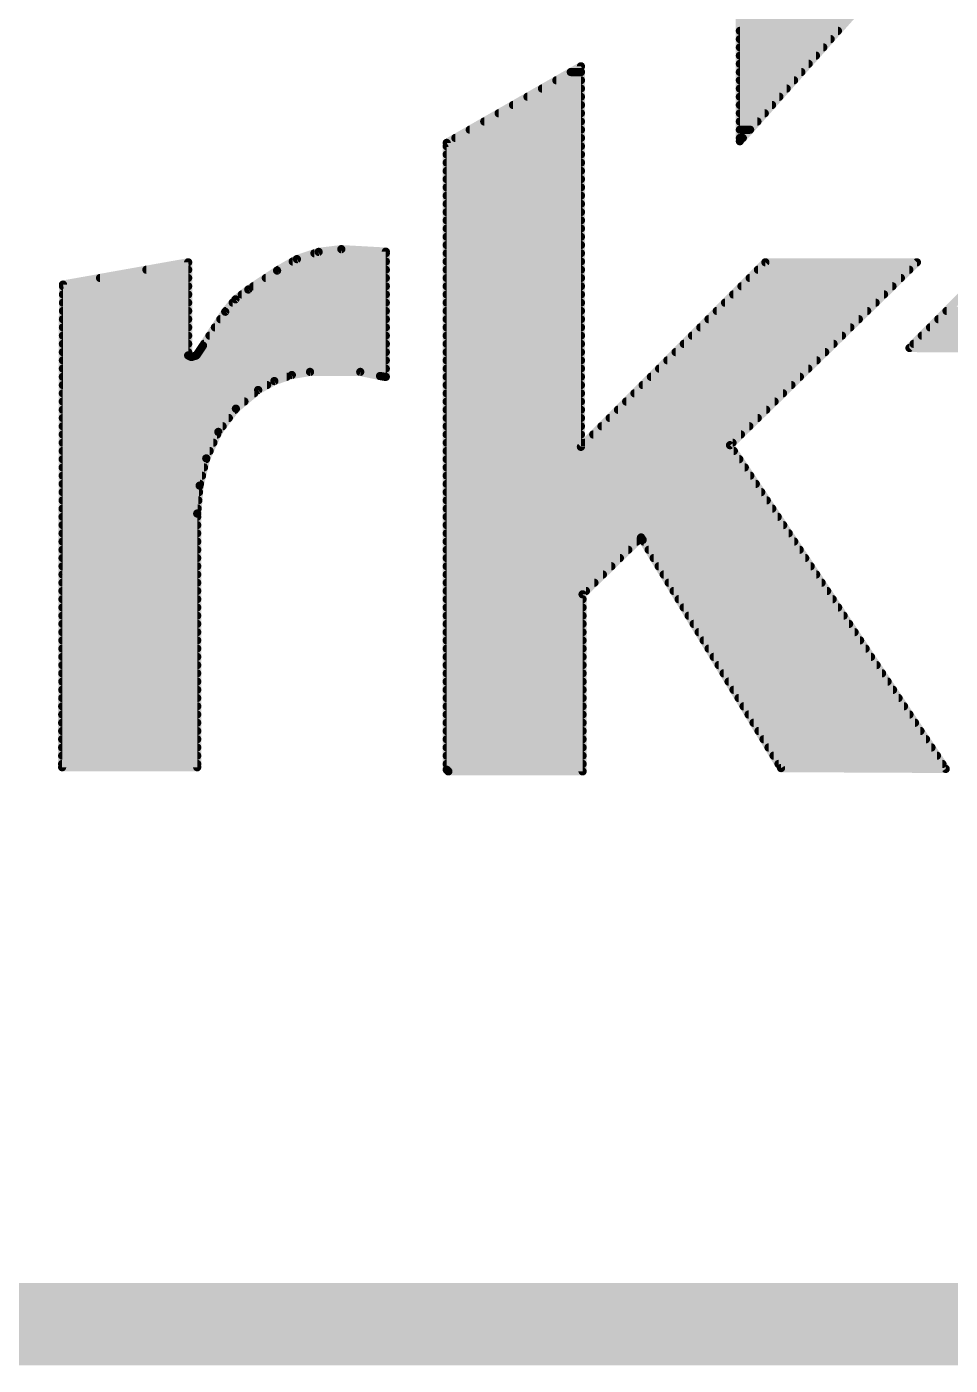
# Model space of a CAD drawing. Extents: x -27 to 95, y -17 to 50.
# Drawn here: x 69.4 to 72.249, y -0.127 to 4.001 of the extents above; entities that cross this region are included whole.
import ezdxf

# ---------------------------------------------------------------- set-up
doc = ezdxf.new("R2010")
doc.units = 0
for name, color, linetype in [('1', 12, 'CONTINUOUS'), ('16', 132, 'CONTINUOUS'), ('20', 53, 'CONTINUOUS'), ('21', 41, 'CONTINUOUS')]:
    doc.layers.add(name, color=color, linetype=linetype)

msp = doc.modelspace()

# ---------------------------------------------------------------- linework, layer by layer
at = {"layer": '1', "const_width": 0.254}
msp.add_lwpolyline([(91.44, 0), (2.54, 0)], dxfattribs=at)
at = {"layer": '16', "const_width": 0.254}
msp.add_lwpolyline([(91.44, 0), (2.54, 0)], dxfattribs=at)
at = {"layer": '20', "const_width": 0.254}
msp.add_lwpolyline([(2.54, 0), (91.44, 0)], dxfattribs=at)
at = {"layer": '21', "const_width": 0.0254}
for points in [[(71.6001, 5.1638), (71.6001, 3.6474)], [(71.6001, 3.6474), (72.0877, 4.1961)], [(71.6001, 4.0132), (71.9252, 4.0132)], [(71.6001, 3.9878), (71.9026, 3.9878)], [(71.6001, 3.9624), (71.88, 3.9624)], [(71.6001, 3.937), (71.8575, 3.937)], [(71.6001, 3.9116), (71.8349, 3.9116)], [(70.6958, 3.6424), (71.1098, 3.8786)], [(71.1098, 3.8786), (71.1098, 2.7051)], [(71.6001, 3.8862), (71.8123, 3.8862)], [(71.0341, 3.8354), (71.1098, 3.8354)], [(71.0786, 3.8608), (71.1098, 3.8608)], [(71.6001, 3.8608), (71.7897, 3.8608)], [(71.6001, 3.8354), (71.7672, 3.8354)], [(70.945, 3.7846), (71.1098, 3.7846)], [(70.9896, 3.81), (71.1098, 3.81)], [(71.6001, 3.81), (71.7446, 3.81)], [(71.6001, 3.7846), (71.722, 3.7846)], [(70.9005, 3.7592), (71.1098, 3.7592)], [(71.6001, 3.7592), (71.6994, 3.7592)], [(70.8115, 3.7084), (71.1098, 3.7084)], [(70.856, 3.7338), (71.1098, 3.7338)], [(71.6001, 3.7338), (71.6769, 3.7338)], [(71.6001, 3.7084), (71.6543, 3.7084)], [(70.767, 3.683), (71.1098, 3.683)], [(71.6001, 3.683), (71.6317, 3.683)], [(70.6958, 1.7094), (70.6958, 3.6424)], [(70.6958, 3.6322), (71.1098, 3.6322)], [(70.7224, 3.6576), (71.1098, 3.6576)], [(71.6001, 3.6576), (71.6092, 3.6576)], [(70.6958, 3.6068), (71.1098, 3.6068)], [(70.6958, 3.5814), (71.1098, 3.5814)], [(70.6958, 3.556), (71.1098, 3.556)], [(70.6958, 3.5306), (71.1098, 3.5306)], [(70.6958, 3.5052), (71.1098, 3.5052)], [(70.6958, 3.4798), (71.1098, 3.4798)], [(70.6958, 3.4544), (71.1098, 3.4544)], [(70.6958, 3.429), (71.1098, 3.429)], [(70.6958, 3.4036), (71.1098, 3.4036)], [(70.6958, 3.3782), (71.1098, 3.3782)], [(70.6958, 3.3528), (71.1098, 3.3528)], [(70.2337, 3.284), (70.3006, 3.3063)], [(70.2878, 3.302), (70.5079, 3.302)], [(70.3006, 3.3063), (70.3707, 3.3147)], [(70.3707, 3.3147), (70.5079, 3.3071)], [(70.5079, 3.3071), (70.5079, 2.921)], [(70.6958, 3.3274), (71.1098, 3.3274)], [(70.6958, 3.302), (71.1098, 3.302)], [(69.5122, 3.2055), (69.8983, 3.2741)], [(69.7694, 3.2512), (69.8983, 3.2512)], [(69.8983, 3.2741), (69.8983, 2.987)], [(70.0837, 3.1902), (70.1726, 3.2487)], [(70.1726, 3.2487), (70.2337, 3.284)], [(70.1769, 3.2512), (70.5079, 3.2512)], [(70.2209, 3.2766), (70.5079, 3.2766)], [(70.6958, 3.2766), (71.1098, 3.2766)], [(70.6958, 3.2512), (71.1098, 3.2512)], [(71.1098, 2.7051), (71.6788, 3.2741)], [(72.1462, 3.2741), (71.5696, 2.7102)], [(71.6559, 3.2512), (72.1228, 3.2512)], [(71.6788, 3.2741), (72.1462, 3.2741)], [(72.1233, 3.0099), (72.39, 3.2766)], [(69.6265, 3.2258), (69.8983, 3.2258)], [(70.1378, 3.2258), (70.5079, 3.2258)], [(70.6958, 3.2258), (71.1098, 3.2258)], [(71.6305, 3.2258), (72.0968, 3.2258)], [(69.5096, 1.717), (69.5122, 3.2055)], [(69.5121, 3.175), (69.8983, 3.175)], [(69.5122, 3.2004), (69.8983, 3.2004)], [(70.0442, 3.16), (70.0837, 3.1902)], [(70.0638, 3.175), (70.5079, 3.175)], [(70.0992, 3.2004), (70.5079, 3.2004)], [(70.6958, 3.2004), (71.1098, 3.2004)], [(70.6958, 3.175), (71.1098, 3.175)], [(71.5797, 3.175), (72.0449, 3.175)], [(71.6051, 3.2004), (72.0708, 3.2004)], [(69.5121, 3.1496), (69.8983, 3.1496)], [(69.5121, 3.1242), (69.8983, 3.1242)], [(70.0126, 3.1217), (70.0442, 3.16)], [(70.0147, 3.1242), (70.5079, 3.1242)], [(70.0357, 3.1496), (70.5079, 3.1496)], [(70.6958, 3.1496), (71.1098, 3.1496)], [(70.6958, 3.1242), (71.1098, 3.1242)], [(71.5289, 3.1242), (71.9929, 3.1242)], [(71.5543, 3.1496), (72.0189, 3.1496)], [(72.2376, 3.1242), (73.2384, 3.1242)], [(69.512, 3.0988), (69.8983, 3.0988)], [(69.944, 3.0175), (70.0126, 3.1217)], [(69.9975, 3.0988), (70.5079, 3.0988)], [(70.6958, 3.0988), (71.1098, 3.0988)], [(71.5035, 3.0988), (71.967, 3.0988)], [(72.2122, 3.0988), (73.2384, 3.0988)], [(69.5119, 3.048), (69.8983, 3.048)], [(69.512, 3.0734), (69.8983, 3.0734)], [(69.9641, 3.048), (70.5079, 3.048)], [(69.9808, 3.0734), (70.5079, 3.0734)], [(70.6958, 3.0734), (71.1098, 3.0734)], [(70.6958, 3.048), (71.1098, 3.048)], [(71.4527, 3.048), (71.915, 3.048)], [(71.4781, 3.0734), (71.941, 3.0734)], [(72.1614, 3.048), (73.2384, 3.048)], [(72.1868, 3.0734), (73.2384, 3.0734)], [(69.5119, 3.0226), (69.8983, 3.0226)], [(69.9237, 2.987), (69.944, 3.0175)], [(69.9474, 3.0226), (70.5079, 3.0226)], [(70.6958, 3.0226), (71.1098, 3.0226)], [(71.4273, 3.0226), (71.889, 3.0226)], [(72.5221, 3.0074), (72.1233, 3.0099)], [(72.136, 3.0226), (73.2384, 3.0226)], [(69.5118, 2.9972), (69.8983, 2.9972)], [(69.5118, 2.9718), (70.5079, 2.9718)], [(69.8983, 2.987), (69.9084, 2.982)], [(69.9084, 2.982), (69.9237, 2.987)], [(69.9305, 2.9972), (70.5079, 2.9972)], [(70.6958, 2.9972), (71.1098, 2.9972)], [(70.6958, 2.9718), (71.1098, 2.9718)], [(71.3765, 2.9718), (71.8371, 2.9718)], [(71.4019, 2.9972), (71.8631, 2.9972)], [(69.5117, 2.9464), (70.5079, 2.9464)], [(69.5117, 2.921), (70.2017, 2.921)], [(70.218, 2.9267), (70.1641, 2.9079)], [(70.2742, 2.9362), (70.218, 2.9267)], [(70.4291, 2.9362), (70.2742, 2.9362)], [(70.4901, 2.9235), (70.4291, 2.9362)], [(70.5053, 2.921), (70.4901, 2.9235)], [(70.5079, 2.921), (70.5053, 2.921)], [(70.5053, 2.921), (70.5079, 2.921)], [(70.6958, 2.9464), (71.1098, 2.9464)], [(70.6958, 2.921), (71.1098, 2.921)], [(71.3257, 2.921), (71.7852, 2.921)], [(71.3511, 2.9464), (71.8111, 2.9464)], [(69.5117, 2.8956), (70.1418, 2.8956)], [(70.1142, 2.8804), (70.0455, 2.8227)], [(70.1641, 2.9079), (70.1142, 2.8804)], [(70.6958, 2.8956), (71.1098, 2.8956)], [(71.3003, 2.8956), (71.7592, 2.8956)], [(69.5116, 2.8702), (70.1021, 2.8702)], [(69.5116, 2.8448), (70.0718, 2.8448)], [(70.6958, 2.8702), (71.1098, 2.8702)], [(70.6958, 2.8448), (71.1098, 2.8448)], [(71.2495, 2.8448), (71.7072, 2.8448)], [(71.2749, 2.8702), (71.7332, 2.8702)], [(69.5115, 2.8194), (70.043, 2.8194)], [(69.5115, 2.794), (70.0237, 2.794)], [(70.0455, 2.8227), (69.9912, 2.7512)], [(70.6958, 2.8194), (71.1098, 2.8194)], [(70.6958, 2.794), (71.1098, 2.794)], [(71.1987, 2.794), (71.6553, 2.794)], [(71.2241, 2.8194), (71.6813, 2.8194)], [(69.5114, 2.7686), (70.0045, 2.7686)], [(70.6958, 2.7686), (71.1098, 2.7686)], [(71.1733, 2.7686), (71.6293, 2.7686)], [(69.5113, 2.7178), (69.9761, 2.7178)], [(69.5114, 2.7432), (69.9876, 2.7432)], [(69.9912, 2.7512), (69.9541, 2.6695)], [(70.6958, 2.7432), (71.1098, 2.7432)], [(70.6958, 2.7178), (71.1098, 2.7178)], [(71.1225, 2.7178), (71.5774, 2.7178)], [(71.1479, 2.7432), (71.6033, 2.7432)], [(69.5113, 2.6924), (69.9645, 2.6924)], [(70.6958, 2.6924), (71.5815, 2.6924)], [(71.5696, 2.7102), (72.2351, 1.712)], [(69.5112, 2.6416), (69.9473, 2.6416)], [(69.5113, 2.667), (69.9535, 2.667)], [(69.9541, 2.6695), (69.9336, 2.5855)], [(70.6958, 2.667), (71.5984, 2.667)], [(70.6958, 2.6416), (71.6153, 2.6416)], [(69.5111, 2.5908), (69.9349, 2.5908)], [(69.5112, 2.6162), (69.9411, 2.6162)], [(70.6958, 2.6162), (71.6323, 2.6162)], [(70.6958, 2.5908), (71.6492, 2.5908)], [(69.5111, 2.5654), (69.9319, 2.5654)], [(69.9336, 2.5855), (69.9262, 2.4994)], [(70.6958, 2.5654), (71.6661, 2.5654)], [(69.511, 2.54), (69.9297, 2.54)], [(69.511, 2.5146), (69.9275, 2.5146)], [(70.6958, 2.54), (71.6831, 2.54)], [(70.6958, 2.5146), (71.7, 2.5146)], [(69.5109, 2.4892), (69.9262, 2.4892)], [(69.9262, 2.4994), (69.9262, 1.717)], [(70.6958, 2.4892), (71.7169, 2.4892)], [(69.5109, 2.4638), (69.9262, 2.4638)], [(69.5109, 2.4384), (69.9262, 2.4384)], [(70.6958, 2.4638), (71.7339, 2.4638)], [(70.6958, 2.4384), (71.7508, 2.4384)], [(71.2953, 2.4257), (71.1149, 2.2504)], [(71.3003, 2.4181), (71.2953, 2.4257)], [(69.5108, 2.413), (69.9262, 2.413)], [(69.5108, 2.3876), (69.9262, 2.3876)], [(70.6958, 2.413), (71.2822, 2.413)], [(70.6958, 2.3876), (71.2561, 2.3876)], [(71.7271, 1.7145), (71.3003, 2.4181)], [(71.3034, 2.413), (71.7677, 2.413)], [(71.3188, 2.3876), (71.7847, 2.3876)], [(69.5107, 2.3622), (69.9262, 2.3622)], [(70.6958, 2.3622), (71.23, 2.3622)], [(71.3342, 2.3622), (71.8016, 2.3622)], [(69.5106, 2.3114), (69.9262, 2.3114)], [(69.5107, 2.3368), (69.9262, 2.3368)], [(70.6958, 2.3368), (71.2038, 2.3368)], [(70.6958, 2.3114), (71.1777, 2.3114)], [(71.3496, 2.3368), (71.8185, 2.3368)], [(71.365, 2.3114), (71.8355, 2.3114)], [(69.5105, 2.2606), (69.9262, 2.2606)], [(69.5106, 2.286), (69.9262, 2.286)], [(70.6958, 2.286), (71.1515, 2.286)], [(70.6958, 2.2606), (71.1254, 2.2606)], [(71.3804, 2.286), (71.8524, 2.286)], [(71.3958, 2.2606), (71.8693, 2.2606)], [(69.5105, 2.2352), (69.9262, 2.2352)], [(70.6958, 2.2352), (71.1149, 2.2352)], [(71.1149, 2.2504), (71.1149, 1.7043)], [(71.4112, 2.2352), (71.8863, 2.2352)], [(69.5104, 2.1844), (69.9262, 2.1844)], [(69.5105, 2.2098), (69.9262, 2.2098)], [(70.6958, 2.2098), (71.1149, 2.2098)], [(70.6958, 2.1844), (71.1149, 2.1844)], [(71.4267, 2.2098), (71.9032, 2.2098)], [(71.4421, 2.1844), (71.9202, 2.1844)], [(69.5104, 2.159), (69.9262, 2.159)], [(70.6958, 2.159), (71.1149, 2.159)], [(71.4575, 2.159), (71.9371, 2.159)], [(69.5103, 2.1336), (69.9262, 2.1336)], [(69.5103, 2.1082), (69.9262, 2.1082)], [(70.6958, 2.1336), (71.1149, 2.1336)], [(70.6958, 2.1082), (71.1149, 2.1082)], [(71.4729, 2.1336), (71.954, 2.1336)], [(71.4883, 2.1082), (71.971, 2.1082)], [(69.5102, 2.0828), (69.9262, 2.0828)], [(69.5102, 2.0574), (69.9262, 2.0574)], [(70.6958, 2.0828), (71.1149, 2.0828)], [(70.6958, 2.0574), (71.1149, 2.0574)], [(71.5037, 2.0828), (71.9879, 2.0828)], [(71.5191, 2.0574), (72.0048, 2.0574)], [(69.5102, 2.032), (69.9262, 2.032)], [(70.6958, 2.032), (71.1149, 2.032)], [(71.5345, 2.032), (72.0218, 2.032)], [(69.5101, 2.0066), (69.9262, 2.0066)], [(69.5101, 1.9812), (69.9262, 1.9812)], [(70.6958, 2.0066), (71.1149, 2.0066)], [(70.6958, 1.9812), (71.1149, 1.9812)], [(71.5499, 2.0066), (72.0387, 2.0066)], [(71.5653, 1.9812), (72.0556, 1.9812)], [(69.51, 1.9558), (69.9262, 1.9558)], [(69.51, 1.9304), (69.9262, 1.9304)], [(70.6958, 1.9558), (71.1149, 1.9558)], [(70.6958, 1.9304), (71.1149, 1.9304)], [(71.5807, 1.9558), (72.0726, 1.9558)], [(71.5961, 1.9304), (72.0895, 1.9304)], [(69.5099, 1.905), (69.9262, 1.905)], [(70.6958, 1.905), (71.1149, 1.905)], [(71.6115, 1.905), (72.1064, 1.905)], [(69.5098, 1.8542), (69.9262, 1.8542)], [(69.5099, 1.8796), (69.9262, 1.8796)], [(70.6958, 1.8796), (71.1149, 1.8796)], [(70.6958, 1.8542), (71.1149, 1.8542)], [(71.627, 1.8796), (72.1234, 1.8796)], [(71.6424, 1.8542), (72.1403, 1.8542)], [(69.5098, 1.8288), (69.9262, 1.8288)], [(70.6958, 1.8288), (71.1149, 1.8288)], [(71.6578, 1.8288), (72.1572, 1.8288)], [(69.5097, 1.8034), (69.9262, 1.8034)], [(69.5097, 1.778), (69.9262, 1.778)], [(70.6958, 1.8034), (71.1149, 1.8034)], [(70.6958, 1.778), (71.1149, 1.778)], [(71.6732, 1.8034), (72.1742, 1.8034)], [(71.6886, 1.778), (72.1911, 1.778)], [(69.5096, 1.7272), (69.9262, 1.7272)], [(69.5097, 1.7526), (69.9262, 1.7526)], [(70.6958, 1.7526), (71.1149, 1.7526)], [(70.6958, 1.7272), (71.1149, 1.7272)], [(71.704, 1.7526), (72.208, 1.7526)], [(71.7194, 1.7272), (72.225, 1.7272)], [(69.9262, 1.717), (69.5096, 1.717)], [(70.7009, 1.7043), (70.6958, 1.7094)], [(71.1149, 1.7043), (70.7009, 1.7043)], [(72.2351, 1.712), (71.7271, 1.7145)]]:
    msp.add_lwpolyline(points, dxfattribs=at)
at = {"layer": '21', "const_width": 0.0127}
for points in [[(71.6001, 3.9688, 1), (71.6001, 3.9561)], [(71.6001, 3.9941, 1), (71.6001, 3.9815)], [(71.88, 3.9561, 1), (71.88, 3.9688)], [(71.9026, 3.9815, 1), (71.9026, 3.9941)], [(71.6001, 3.9434, 1), (71.6001, 3.9307)], [(71.6001, 3.9179, 1), (71.6001, 3.9053)], [(71.8349, 3.9053, 1), (71.8349, 3.9179)], [(71.8575, 3.9307, 1), (71.8575, 3.9434)], [(71.1162, 3.8786, 1), (71.1035, 3.8786)], [(71.1129, 3.8731, 1), (71.1067, 3.8841)], [(71.6001, 3.8925, 1), (71.6001, 3.8799)], [(71.8123, 3.8799, 1), (71.8123, 3.8925)], [(71.0341, 3.8418, 1), (71.0341, 3.8291)], [(71.0786, 3.8672, 1), (71.0786, 3.8545)], [(71.1098, 3.8545, 1), (71.1098, 3.8672)], [(71.1098, 3.8291, 1), (71.1098, 3.8418)], [(71.6001, 3.8672, 1), (71.6001, 3.8545)], [(71.6001, 3.8418, 1), (71.6001, 3.8291)], [(71.7672, 3.8291, 1), (71.7672, 3.8418)], [(71.7897, 3.8545, 1), (71.7897, 3.8672)], [(70.945, 3.791, 1), (70.945, 3.7783)], [(70.9896, 3.8163, 1), (70.9896, 3.8037)], [(71.1098, 3.8037, 1), (71.1098, 3.8163)], [(71.1098, 3.7783, 1), (71.1098, 3.791)], [(71.6001, 3.791, 1), (71.6001, 3.7783)], [(71.6001, 3.8163, 1), (71.6001, 3.8037)], [(71.722, 3.7783, 1), (71.722, 3.791)], [(71.7446, 3.8037, 1), (71.7446, 3.8163)], [(70.9005, 3.7656, 1), (70.9005, 3.7529)], [(71.1098, 3.7529, 1), (71.1098, 3.7656)], [(71.6001, 3.7656, 1), (71.6001, 3.7529)], [(71.6994, 3.7529, 1), (71.6994, 3.7656)], [(70.8115, 3.7147, 1), (70.8115, 3.7021)], [(70.856, 3.7401, 1), (70.856, 3.7275)], [(71.1098, 3.7275, 1), (71.1098, 3.7401)], [(71.1098, 3.7021, 1), (71.1098, 3.7147)], [(71.6001, 3.7401, 1), (71.6001, 3.7275)], [(71.6001, 3.7147, 1), (71.6001, 3.7021)], [(71.6543, 3.7021, 1), (71.6543, 3.7147)], [(71.6769, 3.7275, 1), (71.6769, 3.7401)], [(70.767, 3.6894, 1), (70.767, 3.6767)], [(71.1098, 3.6767, 1), (71.1098, 3.6894)], [(71.6001, 3.6894, 1), (71.6001, 3.6767)], [(71.6317, 3.6767, 1), (71.6317, 3.6894)], [(70.6927, 3.6479, 1), (70.6989, 3.6369)], [(70.7022, 3.6424, 1), (70.6895, 3.6424)], [(70.6958, 3.6385, 1), (70.6958, 3.6259)], [(70.7224, 3.6639, 1), (70.7224, 3.6513)], [(71.1098, 3.6513, 1), (71.1098, 3.6639)], [(71.1098, 3.6259, 1), (71.1098, 3.6385)], [(71.5954, 3.6516, 1), (71.6048, 3.6432)], [(71.6001, 3.6639, 1), (71.6001, 3.6513)], [(71.5938, 3.6474, 1), (71.6064, 3.6474)], [(71.6092, 3.6513, 1), (71.6092, 3.6639)], [(70.6958, 3.6132, 1), (70.6958, 3.6005)], [(70.6958, 3.5878, 1), (70.6958, 3.5751)], [(71.1098, 3.6005, 1), (71.1098, 3.6132)], [(71.1098, 3.5751, 1), (71.1098, 3.5878)], [(70.6958, 3.5623, 1), (70.6958, 3.5497)], [(71.1098, 3.5497, 1), (71.1098, 3.5623)], [(70.6958, 3.537, 1), (70.6958, 3.5243)], [(70.6958, 3.5116, 1), (70.6958, 3.4989)], [(71.1098, 3.5243, 1), (71.1098, 3.537)], [(71.1098, 3.4989, 1), (71.1098, 3.5116)], [(70.6958, 3.4861, 1), (70.6958, 3.4735)], [(71.1098, 3.4735, 1), (71.1098, 3.4861)], [(70.6958, 3.4354, 1), (70.6958, 3.4227)], [(70.6958, 3.4607, 1), (70.6958, 3.4481)], [(71.1098, 3.4481, 1), (71.1098, 3.4607)], [(71.1098, 3.4227, 1), (71.1098, 3.4354)], [(70.6958, 3.4099, 1), (70.6958, 3.3973)], [(70.6958, 3.3845, 1), (70.6958, 3.3719)], [(71.1098, 3.3973, 1), (71.1098, 3.4099)], [(71.1098, 3.3719, 1), (71.1098, 3.3845)], [(70.6958, 3.3592, 1), (70.6958, 3.3465)], [(71.1098, 3.3465, 1), (71.1098, 3.3592)], [(70.2878, 3.3083, 1), (70.2878, 3.2957)], [(70.2999, 3.3126, 1), (70.3014, 3.3)], [(70.3027, 3.3003, 1), (70.2986, 3.3123)], [(70.3711, 3.321, 1), (70.3703, 3.3084)], [(70.3715, 3.3084, 1), (70.3699, 3.321)], [(70.5143, 3.3071, 1), (70.5016, 3.3071)], [(70.5075, 3.3008, 1), (70.5083, 3.3134)], [(70.5079, 3.2957, 1), (70.5079, 3.3083)], [(70.6958, 3.3338, 1), (70.6958, 3.3211)], [(70.6958, 3.3083, 1), (70.6958, 3.2957)], [(71.1098, 3.3211, 1), (71.1098, 3.3338)], [(71.1098, 3.2957, 1), (71.1098, 3.3083)], [(69.7694, 3.2576, 1), (69.7694, 3.2449)], [(69.9047, 3.2741, 1), (69.892, 3.2741)], [(69.8994, 3.2678, 1), (69.8972, 3.2804)], [(69.8983, 3.2449, 1), (69.8983, 3.2576)], [(70.1761, 3.2434, 1), (70.1691, 3.254)], [(70.1769, 3.2576, 1), (70.1769, 3.2449)], [(70.2209, 3.283, 1), (70.2209, 3.2703)], [(70.2317, 3.29, 1), (70.2357, 3.278)], [(70.2369, 3.2785, 1), (70.2305, 3.2895)], [(70.5079, 3.2703, 1), (70.5079, 3.283)], [(70.5079, 3.2449, 1), (70.5079, 3.2576)], [(70.6958, 3.283, 1), (70.6958, 3.2703)], [(70.6958, 3.2576, 1), (70.6958, 3.2449)], [(71.1098, 3.2703, 1), (71.1098, 3.283)], [(71.1098, 3.2449, 1), (71.1098, 3.2576)], [(71.6559, 3.2576, 1), (71.6559, 3.2449)], [(71.6788, 3.2805, 1), (71.6788, 3.2678)], [(71.6833, 3.2696, 1), (71.6743, 3.2786)], [(72.1228, 3.2449, 1), (72.1228, 3.2576)], [(72.1506, 3.2696, 1), (72.1418, 3.2786)], [(72.1462, 3.2678, 1), (72.1462, 3.2805)], [(69.6265, 3.2321, 1), (69.6265, 3.2195)], [(69.8983, 3.2195, 1), (69.8983, 3.2321)], [(70.1378, 3.2321, 1), (70.1378, 3.2195)], [(70.1694, 3.2542, 1), (70.1758, 3.2432)], [(70.5079, 3.2195, 1), (70.5079, 3.2321)], [(70.6958, 3.2321, 1), (70.6958, 3.2195)], [(71.1098, 3.2195, 1), (71.1098, 3.2321)], [(71.6305, 3.2321, 1), (71.6305, 3.2195)], [(72.0968, 3.2195, 1), (72.0968, 3.2321)], [(69.5121, 3.1814, 1), (69.5121, 3.1687)], [(69.5185, 3.2055, 1), (69.5059, 3.2055)], [(69.5111, 3.2118, 1), (69.5133, 3.1992)], [(69.5122, 3.2067, 1), (69.5122, 3.1941)], [(69.8983, 3.1941, 1), (69.8983, 3.2067)], [(69.8983, 3.1687, 1), (69.8983, 3.1814)], [(70.0638, 3.1814, 1), (70.0638, 3.1687)], [(70.0802, 3.1955, 1), (70.0872, 3.1849)], [(70.0876, 3.1852, 1), (70.0798, 3.1952)], [(70.0992, 3.2067, 1), (70.0992, 3.1941)], [(70.5079, 3.1941, 1), (70.5079, 3.2067)], [(70.5079, 3.1687, 1), (70.5079, 3.1814)], [(70.6958, 3.1814, 1), (70.6958, 3.1687)], [(70.6958, 3.2067, 1), (70.6958, 3.1941)], [(71.1098, 3.1941, 1), (71.1098, 3.2067)], [(71.1098, 3.1687, 1), (71.1098, 3.1814)], [(71.5797, 3.1814, 1), (71.5797, 3.1687)], [(71.6051, 3.2067, 1), (71.6051, 3.1941)], [(72.0449, 3.1687, 1), (72.0449, 3.1814)], [(72.0708, 3.1941, 1), (72.0708, 3.2067)], [(69.5121, 3.1559, 1), (69.5121, 3.1433)], [(69.8983, 3.1433, 1), (69.8983, 3.1559)], [(70.0357, 3.1559, 1), (70.0357, 3.1433)], [(70.0404, 3.165, 1), (70.0481, 3.155)], [(70.0491, 3.156, 1), (70.0394, 3.164)], [(70.5079, 3.1433, 1), (70.5079, 3.1559)], [(70.6958, 3.1559, 1), (70.6958, 3.1433)], [(71.1098, 3.1433, 1), (71.1098, 3.1559)], [(71.5543, 3.1559, 1), (71.5543, 3.1433)], [(72.0189, 3.1433, 1), (72.0189, 3.1559)], [(69.512, 3.1052, 1), (69.512, 3.0925)], [(69.5121, 3.1305, 1), (69.5121, 3.1179)], [(69.8983, 3.1179, 1), (69.8983, 3.1305)], [(69.8983, 3.0925, 1), (69.8983, 3.1052)], [(69.9975, 3.1052, 1), (69.9975, 3.0925)], [(70.0077, 3.1257, 1), (70.0175, 3.1177)], [(70.0179, 3.1182, 1), (70.0073, 3.1252)], [(70.0147, 3.1305, 1), (70.0147, 3.1179)], [(70.5079, 3.1179, 1), (70.5079, 3.1305)], [(70.5079, 3.0925, 1), (70.5079, 3.1052)], [(70.6958, 3.1052, 1), (70.6958, 3.0925)], [(70.6958, 3.1305, 1), (70.6958, 3.1179)], [(71.1098, 3.1179, 1), (71.1098, 3.1305)], [(71.1098, 3.0925, 1), (71.1098, 3.1052)], [(71.5035, 3.1052, 1), (71.5035, 3.0925)], [(71.5289, 3.1305, 1), (71.5289, 3.1179)], [(71.967, 3.0925, 1), (71.967, 3.1052)], [(71.9929, 3.1179, 1), (71.9929, 3.1305)], [(72.2122, 3.1052, 1), (72.2122, 3.0925)], [(72.2376, 3.1305, 1), (72.2376, 3.1179)], [(69.512, 3.0798, 1), (69.512, 3.0671)], [(69.5119, 3.0543, 1), (69.5119, 3.0417)], [(69.8983, 3.0671, 1), (69.8983, 3.0798)], [(69.8983, 3.0417, 1), (69.8983, 3.0543)], [(69.9641, 3.0543, 1), (69.9641, 3.0417)], [(69.9808, 3.0798, 1), (69.9808, 3.0671)], [(70.5079, 3.0671, 1), (70.5079, 3.0798)], [(70.5079, 3.0417, 1), (70.5079, 3.0543)], [(70.6958, 3.0798, 1), (70.6958, 3.0671)], [(70.6958, 3.0543, 1), (70.6958, 3.0417)], [(71.1098, 3.0671, 1), (71.1098, 3.0798)], [(71.1098, 3.0417, 1), (71.1098, 3.0543)], [(71.4527, 3.0543, 1), (71.4527, 3.0417)], [(71.4781, 3.0798, 1), (71.4781, 3.0671)], [(71.915, 3.0417, 1), (71.915, 3.0543)], [(71.941, 3.0671, 1), (71.941, 3.0798)], [(72.1614, 3.0543, 1), (72.1614, 3.0417)], [(72.1868, 3.0798, 1), (72.1868, 3.0671)], [(69.5119, 3.029, 1), (69.5119, 3.0163)], [(69.8983, 3.0163, 1), (69.8983, 3.029)], [(69.9387, 3.021, 1), (69.9493, 3.014)], [(69.9493, 3.014, 1), (69.9387, 3.021)], [(69.9474, 3.029, 1), (69.9474, 3.0163)], [(70.5079, 3.0163, 1), (70.5079, 3.029)], [(70.6958, 3.029, 1), (70.6958, 3.0163)], [(71.1098, 3.0163, 1), (71.1098, 3.029)], [(71.4273, 3.029, 1), (71.4273, 3.0163)], [(71.889, 3.0163, 1), (71.889, 3.029)], [(72.1188, 3.0144, 1), (72.1278, 3.0054)], [(72.1233, 3.0162, 1), (72.1233, 3.0036)], [(72.136, 3.029, 1), (72.136, 3.0163)], [(69.5118, 3.0036, 1), (69.5118, 2.9909)], [(69.5118, 2.9781, 1), (69.5118, 2.9655)], [(69.9011, 2.9927, 1), (69.8955, 2.9813)], [(69.892, 2.987, 1), (69.9047, 2.987)], [(69.8983, 2.9909, 1), (69.8983, 3.0036)], [(69.9064, 2.988, 1), (69.9104, 2.976)], [(69.9056, 2.9763, 1), (69.9112, 2.9877)], [(69.9184, 2.9905, 1), (69.929, 2.9835)], [(69.9257, 2.981, 1), (69.9217, 2.993)], [(69.9305, 3.0036, 1), (69.9305, 2.9909)], [(70.5079, 2.9909, 1), (70.5079, 3.0036)], [(70.5079, 2.9655, 1), (70.5079, 2.9781)], [(70.6958, 3.0036, 1), (70.6958, 2.9909)], [(70.6958, 2.9781, 1), (70.6958, 2.9655)], [(71.1098, 2.9909, 1), (71.1098, 3.0036)], [(71.1098, 2.9655, 1), (71.1098, 2.9781)], [(71.3765, 2.9781, 1), (71.3765, 2.9655)], [(71.4019, 3.0036, 1), (71.4019, 2.9909)], [(71.8371, 2.9655, 1), (71.8371, 2.9781)], [(71.8631, 2.9909, 1), (71.8631, 3.0036)], [(69.5117, 2.9274, 1), (69.5117, 2.9147)], [(69.5117, 2.9527, 1), (69.5117, 2.9401)], [(70.2017, 2.9147, 1), (70.2017, 2.9274)], [(70.2169, 2.9329, 1), (70.219, 2.9204)], [(70.2201, 2.9207, 1), (70.2159, 2.9327)], [(70.2742, 2.9425, 1), (70.2742, 2.9299)], [(70.2753, 2.9299, 1), (70.2731, 2.9425)], [(70.4304, 2.9424, 1), (70.4278, 2.93)], [(70.4291, 2.9299, 1), (70.4291, 2.9425)], [(70.4911, 2.9298, 1), (70.4891, 2.9172)], [(70.4888, 2.9173, 1), (70.4914, 2.9297)], [(70.5053, 2.9274, 1), (70.5053, 2.9147)], [(70.5053, 2.9274, 1), (70.5053, 2.9147)], [(70.5043, 2.9147, 1), (70.5063, 2.9273)], [(70.5079, 2.9401, 1), (70.5079, 2.9527)], [(70.5079, 2.9147, 1), (70.5079, 2.9274)], [(70.5079, 2.9147, 1), (70.5079, 2.9274)], [(70.6958, 2.9274, 1), (70.6958, 2.9147)], [(70.6958, 2.9527, 1), (70.6958, 2.9401)], [(71.1098, 2.9401, 1), (71.1098, 2.9527)], [(71.1098, 2.9147, 1), (71.1098, 2.9274)], [(71.3257, 2.9274, 1), (71.3257, 2.9147)], [(71.3511, 2.9527, 1), (71.3511, 2.9401)], [(71.7852, 2.9147, 1), (71.7852, 2.9274)], [(71.8111, 2.9401, 1), (71.8111, 2.9527)], [(69.5117, 2.9019, 1), (69.5117, 2.8893)], [(70.1111, 2.886, 1), (70.1173, 2.8748)], [(70.1183, 2.8755, 1), (70.1101, 2.8853)], [(70.1418, 2.8893, 1), (70.1418, 2.9019)], [(70.162, 2.9139, 1), (70.1662, 2.9019)], [(70.1672, 2.9024, 1), (70.1611, 2.9135)], [(70.5016, 2.921, 1), (70.5143, 2.921)], [(70.6958, 2.9019, 1), (70.6958, 2.8893)], [(71.1098, 2.8893, 1), (71.1098, 2.9019)], [(71.3003, 2.9019, 1), (71.3003, 2.8893)], [(71.7592, 2.8893, 1), (71.7592, 2.9019)], [(69.5116, 2.8512, 1), (69.5116, 2.8385)], [(69.5116, 2.8765, 1), (69.5116, 2.8639)], [(70.0718, 2.8385, 1), (70.0718, 2.8512)], [(70.1021, 2.8639, 1), (70.1021, 2.8765)], [(70.6958, 2.8512, 1), (70.6958, 2.8385)], [(70.6958, 2.8765, 1), (70.6958, 2.8639)], [(71.1098, 2.8639, 1), (71.1098, 2.8765)], [(71.1098, 2.8385, 1), (71.1098, 2.8512)], [(71.2495, 2.8512, 1), (71.2495, 2.8385)], [(71.2749, 2.8765, 1), (71.2749, 2.8639)], [(71.7072, 2.8385, 1), (71.7072, 2.8512)], [(71.7332, 2.8639, 1), (71.7332, 2.8765)], [(69.5115, 2.8258, 1), (69.5115, 2.8131)], [(70.0414, 2.8275, 1), (70.0496, 2.8178)], [(70.0506, 2.8188, 1), (70.0404, 2.8265)], [(70.043, 2.8131, 1), (70.043, 2.8258)], [(70.6958, 2.8258, 1), (70.6958, 2.8131)], [(71.1098, 2.8131, 1), (71.1098, 2.8258)], [(71.2241, 2.8258, 1), (71.2241, 2.8131)], [(71.6813, 2.8131, 1), (71.6813, 2.8258)], [(69.5114, 2.775, 1), (69.5114, 2.7623)], [(69.5115, 2.8003, 1), (69.5115, 2.7877)], [(70.0045, 2.7623, 1), (70.0045, 2.775)], [(70.0237, 2.7877, 1), (70.0237, 2.8003)], [(70.6958, 2.775, 1), (70.6958, 2.7623)], [(70.6958, 2.8003, 1), (70.6958, 2.7877)], [(71.1098, 2.7877, 1), (71.1098, 2.8003)], [(71.1098, 2.7623, 1), (71.1098, 2.775)], [(71.1733, 2.775, 1), (71.1733, 2.7623)], [(71.1987, 2.8003, 1), (71.1987, 2.7877)], [(71.6293, 2.7623, 1), (71.6293, 2.775)], [(71.6553, 2.7877, 1), (71.6553, 2.8003)], [(69.5114, 2.7496, 1), (69.5114, 2.7369)], [(69.5113, 2.7241, 1), (69.5113, 2.7115)], [(69.9761, 2.7115, 1), (69.9761, 2.7241)], [(69.9862, 2.755, 1), (69.9963, 2.7473)], [(69.997, 2.7486, 1), (69.9855, 2.7538)], [(69.9876, 2.7369, 1), (69.9876, 2.7496)], [(70.6958, 2.7496, 1), (70.6958, 2.7369)], [(70.6958, 2.7241, 1), (70.6958, 2.7115)], [(71.1098, 2.7369, 1), (71.1098, 2.7496)], [(71.1098, 2.7115, 1), (71.1098, 2.7241)], [(71.1225, 2.7241, 1), (71.1225, 2.7115)], [(71.1479, 2.7496, 1), (71.1479, 2.7369)], [(71.5774, 2.7115, 1), (71.5774, 2.7241)], [(71.6033, 2.7369, 1), (71.6033, 2.7496)], [(69.5113, 2.6987, 1), (69.5113, 2.6861)], [(69.9645, 2.6861, 1), (69.9645, 2.6987)], [(70.6958, 2.6987, 1), (70.6958, 2.6861)], [(71.1053, 2.7096, 1), (71.1143, 2.7006)], [(71.1035, 2.7051, 1), (71.1162, 2.7051)], [(71.5749, 2.7137, 1), (71.5643, 2.7067)], [(71.5652, 2.7147, 1), (71.574, 2.7057)], [(71.5815, 2.6861, 1), (71.5815, 2.6987)], [(69.5113, 2.6734, 1), (69.5113, 2.6607)], [(69.5112, 2.6479, 1), (69.5112, 2.6353)], [(69.9473, 2.6353, 1), (69.9473, 2.6479)], [(69.9483, 2.6721, 1), (69.9599, 2.6669)], [(69.9603, 2.668, 1), (69.9479, 2.671)], [(69.9535, 2.6607, 1), (69.9535, 2.6734)], [(70.6958, 2.6734, 1), (70.6958, 2.6607)], [(70.6958, 2.6479, 1), (70.6958, 2.6353)], [(71.5984, 2.6607, 1), (71.5984, 2.6734)], [(71.6153, 2.6353, 1), (71.6153, 2.6479)], [(69.5111, 2.5972, 1), (69.5111, 2.5845)], [(69.5112, 2.6225, 1), (69.5112, 2.6099)], [(69.9349, 2.5845, 1), (69.9349, 2.5972)], [(69.9411, 2.6099, 1), (69.9411, 2.6225)], [(70.6958, 2.5972, 1), (70.6958, 2.5845)], [(70.6958, 2.6225, 1), (70.6958, 2.6099)], [(71.6323, 2.6099, 1), (71.6323, 2.6225)], [(71.6492, 2.5845, 1), (71.6492, 2.5972)], [(69.5111, 2.5717, 1), (69.5111, 2.5591)], [(69.94, 2.585, 1), (69.9273, 2.5861)], [(69.9275, 2.587, 1), (69.9398, 2.584)], [(69.9319, 2.5591, 1), (69.9319, 2.5717)], [(70.6958, 2.5717, 1), (70.6958, 2.5591)], [(71.6661, 2.5591, 1), (71.6661, 2.5717)], [(69.511, 2.521, 1), (69.511, 2.5083)], [(69.511, 2.5463, 1), (69.511, 2.5337)], [(69.9275, 2.5083, 1), (69.9275, 2.521)], [(69.9297, 2.5337, 1), (69.9297, 2.5463)], [(70.6958, 2.521, 1), (70.6958, 2.5083)], [(70.6958, 2.5463, 1), (70.6958, 2.5337)], [(71.6831, 2.5337, 1), (71.6831, 2.5463)], [(71.7, 2.5083, 1), (71.7, 2.521)], [(69.5109, 2.4956, 1), (69.5109, 2.4829)], [(69.9199, 2.4999, 1), (69.9325, 2.4989)], [(69.9326, 2.4994, 1), (69.9199, 2.4994)], [(69.9262, 2.4829, 1), (69.9262, 2.4956)], [(70.6958, 2.4956, 1), (70.6958, 2.4829)], [(71.7169, 2.4829, 1), (71.7169, 2.4956)], [(69.5109, 2.4701, 1), (69.5109, 2.4575)], [(69.5109, 2.4447, 1), (69.5109, 2.4321)], [(69.9262, 2.4575, 1), (69.9262, 2.4701)], [(69.9262, 2.4321, 1), (69.9262, 2.4447)], [(70.6958, 2.4701, 1), (70.6958, 2.4575)], [(70.6958, 2.4447, 1), (70.6958, 2.4321)], [(71.3006, 2.4292, 1), (71.29, 2.4222)], [(71.2997, 2.4211, 1), (71.2909, 2.4303)], [(71.7339, 2.4575, 1), (71.7339, 2.4701)], [(71.7508, 2.4321, 1), (71.7508, 2.4447)], [(69.5108, 2.4194, 1), (69.5108, 2.4067)], [(69.5108, 2.3939, 1), (69.5108, 2.3813)], [(69.9262, 2.4067, 1), (69.9262, 2.4194)], [(69.9262, 2.3813, 1), (69.9262, 2.3939)], [(70.6958, 2.4194, 1), (70.6958, 2.4067)], [(70.6958, 2.3939, 1), (70.6958, 2.3813)], [(71.2561, 2.3813, 1), (71.2561, 2.3939)], [(71.2822, 2.4067, 1), (71.2822, 2.4194)], [(71.3057, 2.4214, 1), (71.2949, 2.4148)], [(71.295, 2.4146, 1), (71.3056, 2.4216)], [(71.3034, 2.4194, 1), (71.3034, 2.4067)], [(71.3188, 2.3939, 1), (71.3188, 2.3813)], [(71.7677, 2.4067, 1), (71.7677, 2.4194)], [(71.7847, 2.3813, 1), (71.7847, 2.3939)], [(69.5107, 2.3685, 1), (69.5107, 2.3559)], [(69.9262, 2.3559, 1), (69.9262, 2.3685)], [(70.6958, 2.3685, 1), (70.6958, 2.3559)], [(71.23, 2.3559, 1), (71.23, 2.3685)], [(71.3342, 2.3685, 1), (71.3342, 2.3559)], [(71.8016, 2.3559, 1), (71.8016, 2.3685)], [(69.5107, 2.3432, 1), (69.5107, 2.3305)], [(69.5106, 2.3177, 1), (69.5106, 2.3051)], [(69.9262, 2.3305, 1), (69.9262, 2.3432)], [(69.9262, 2.3051, 1), (69.9262, 2.3177)], [(70.6958, 2.3432, 1), (70.6958, 2.3305)], [(70.6958, 2.3177, 1), (70.6958, 2.3051)], [(71.1777, 2.3051, 1), (71.1777, 2.3177)], [(71.2038, 2.3305, 1), (71.2038, 2.3432)], [(71.3496, 2.3432, 1), (71.3496, 2.3305)], [(71.365, 2.3177, 1), (71.365, 2.3051)], [(71.8185, 2.3305, 1), (71.8185, 2.3432)], [(71.8355, 2.3051, 1), (71.8355, 2.3177)], [(69.5105, 2.267, 1), (69.5105, 2.2543)], [(69.5106, 2.2923, 1), (69.5106, 2.2797)], [(69.9262, 2.2797, 1), (69.9262, 2.2923)], [(69.9262, 2.2543, 1), (69.9262, 2.267)], [(70.6958, 2.267, 1), (70.6958, 2.2543)], [(70.6958, 2.2923, 1), (70.6958, 2.2797)], [(71.1254, 2.2543, 1), (71.1254, 2.267)], [(71.1515, 2.2797, 1), (71.1515, 2.2923)], [(71.3804, 2.2923, 1), (71.3804, 2.2797)], [(71.3958, 2.267, 1), (71.3958, 2.2543)], [(71.8524, 2.2797, 1), (71.8524, 2.2923)], [(71.8693, 2.2543, 1), (71.8693, 2.267)], [(69.5105, 2.2416, 1), (69.5105, 2.2289)], [(69.9262, 2.2289, 1), (69.9262, 2.2416)], [(70.6958, 2.2416, 1), (70.6958, 2.2289)], [(71.1213, 2.2504, 1), (71.1086, 2.2504)], [(71.1105, 2.255, 1), (71.1193, 2.2458)], [(71.1149, 2.2289, 1), (71.1149, 2.2416)], [(71.4112, 2.2416, 1), (71.4112, 2.2289)], [(71.8863, 2.2289, 1), (71.8863, 2.2416)], [(69.5105, 2.2161, 1), (69.5105, 2.2035)], [(69.5104, 2.1907, 1), (69.5104, 2.1781)], [(69.9262, 2.2035, 1), (69.9262, 2.2161)], [(69.9262, 2.1781, 1), (69.9262, 2.1907)], [(70.6958, 2.2161, 1), (70.6958, 2.2035)], [(70.6958, 2.1907, 1), (70.6958, 2.1781)], [(71.1149, 2.2035, 1), (71.1149, 2.2161)], [(71.1149, 2.1781, 1), (71.1149, 2.1907)], [(71.4267, 2.2161, 1), (71.4267, 2.2035)], [(71.4421, 2.1907, 1), (71.4421, 2.1781)], [(71.9032, 2.2035, 1), (71.9032, 2.2161)], [(71.9202, 2.1781, 1), (71.9202, 2.1907)], [(69.5104, 2.1654, 1), (69.5104, 2.1527)], [(69.9262, 2.1527, 1), (69.9262, 2.1654)], [(70.6958, 2.1654, 1), (70.6958, 2.1527)], [(71.1149, 2.1527, 1), (71.1149, 2.1654)], [(71.4575, 2.1654, 1), (71.4575, 2.1527)], [(71.9371, 2.1527, 1), (71.9371, 2.1654)], [(69.5103, 2.1399, 1), (69.5103, 2.1273)], [(69.5103, 2.1145, 1), (69.5103, 2.1019)], [(69.9262, 2.1273, 1), (69.9262, 2.1399)], [(69.9262, 2.1019, 1), (69.9262, 2.1145)], [(70.6958, 2.1399, 1), (70.6958, 2.1273)], [(70.6958, 2.1145, 1), (70.6958, 2.1019)], [(71.1149, 2.1273, 1), (71.1149, 2.1399)], [(71.1149, 2.1019, 1), (71.1149, 2.1145)], [(71.4729, 2.1399, 1), (71.4729, 2.1273)], [(71.4883, 2.1145, 1), (71.4883, 2.1019)], [(71.954, 2.1273, 1), (71.954, 2.1399)], [(71.971, 2.1019, 1), (71.971, 2.1145)], [(69.5102, 2.0892, 1), (69.5102, 2.0765)], [(69.5102, 2.0637, 1), (69.5102, 2.0511)], [(69.9262, 2.0765, 1), (69.9262, 2.0892)], [(69.9262, 2.0511, 1), (69.9262, 2.0637)], [(70.6958, 2.0892, 1), (70.6958, 2.0765)], [(70.6958, 2.0637, 1), (70.6958, 2.0511)], [(71.1149, 2.0765, 1), (71.1149, 2.0892)], [(71.1149, 2.0511, 1), (71.1149, 2.0637)], [(71.5037, 2.0892, 1), (71.5037, 2.0765)], [(71.5191, 2.0637, 1), (71.5191, 2.0511)], [(71.9879, 2.0765, 1), (71.9879, 2.0892)], [(72.0048, 2.0511, 1), (72.0048, 2.0637)], [(69.5102, 2.0383, 1), (69.5102, 2.0257)], [(69.9262, 2.0257, 1), (69.9262, 2.0383)], [(70.6958, 2.0383, 1), (70.6958, 2.0257)], [(71.1149, 2.0257, 1), (71.1149, 2.0383)], [(71.5345, 2.0383, 1), (71.5345, 2.0257)], [(72.0218, 2.0257, 1), (72.0218, 2.0383)], [(69.5101, 1.9876, 1), (69.5101, 1.9748)], [(69.5101, 2.013, 1), (69.5101, 2.0003)], [(69.9262, 2.0003, 1), (69.9262, 2.013)], [(69.9262, 1.9748, 1), (69.9262, 1.9876)], [(70.6958, 2.013, 1), (70.6958, 2.0003)], [(70.6958, 1.9876, 1), (70.6958, 1.9748)], [(71.1149, 2.0003, 1), (71.1149, 2.013)], [(71.1149, 1.9748, 1), (71.1149, 1.9876)], [(71.5499, 2.013, 1), (71.5499, 2.0003)], [(71.5653, 1.9876, 1), (71.5653, 1.9748)], [(72.0387, 2.0003, 1), (72.0387, 2.013)], [(72.0556, 1.9748, 1), (72.0556, 1.9876)], [(69.51, 1.9622, 1), (69.51, 1.9494)], [(69.51, 1.9368, 1), (69.51, 1.9241)], [(69.9262, 1.9494, 1), (69.9262, 1.9622)], [(69.9262, 1.9241, 1), (69.9262, 1.9368)], [(70.6958, 1.9622, 1), (70.6958, 1.9494)], [(70.6958, 1.9368, 1), (70.6958, 1.9241)], [(71.1149, 1.9494, 1), (71.1149, 1.9622)], [(71.1149, 1.9241, 1), (71.1149, 1.9368)], [(71.5807, 1.9622, 1), (71.5807, 1.9494)], [(71.5961, 1.9368, 1), (71.5961, 1.9241)], [(72.0726, 1.9494, 1), (72.0726, 1.9622)], [(72.0895, 1.9241, 1), (72.0895, 1.9368)], [(69.5099, 1.9114, 1), (69.5099, 1.8986)], [(69.9262, 1.8986, 1), (69.9262, 1.9114)], [(70.6958, 1.9114, 1), (70.6958, 1.8986)], [(71.1149, 1.8986, 1), (71.1149, 1.9114)], [(71.6115, 1.9114, 1), (71.6115, 1.8986)], [(72.1064, 1.8986, 1), (72.1064, 1.9114)], [(69.5098, 1.8606, 1), (69.5098, 1.8478)], [(69.5099, 1.886, 1), (69.5099, 1.8733)], [(69.9262, 1.8733, 1), (69.9262, 1.886)], [(69.9262, 1.8478, 1), (69.9262, 1.8606)], [(70.6958, 1.886, 1), (70.6958, 1.8733)], [(70.6958, 1.8606, 1), (70.6958, 1.8478)], [(71.1149, 1.8733, 1), (71.1149, 1.886)], [(71.1149, 1.8478, 1), (71.1149, 1.8606)], [(71.627, 1.886, 1), (71.627, 1.8733)], [(71.6424, 1.8606, 1), (71.6424, 1.8478)], [(72.1234, 1.8733, 1), (72.1234, 1.886)], [(72.1403, 1.8478, 1), (72.1403, 1.8606)], [(69.5097, 1.8098, 1), (69.5097, 1.7971)], [(69.5098, 1.8352, 1), (69.5098, 1.8224)], [(69.9262, 1.8224, 1), (69.9262, 1.8352)], [(69.9262, 1.7971, 1), (69.9262, 1.8098)], [(70.6958, 1.8352, 1), (70.6958, 1.8224)], [(70.6958, 1.8098, 1), (70.6958, 1.7971)], [(71.1149, 1.8224, 1), (71.1149, 1.8352)], [(71.1149, 1.7971, 1), (71.1149, 1.8098)], [(71.6578, 1.8352, 1), (71.6578, 1.8224)], [(71.6732, 1.8098, 1), (71.6732, 1.7971)], [(72.1572, 1.8224, 1), (72.1572, 1.8352)], [(72.1742, 1.7971, 1), (72.1742, 1.8098)], [(69.5097, 1.7844, 1), (69.5097, 1.7716)], [(69.9262, 1.7716, 1), (69.9262, 1.7844)], [(70.6958, 1.7844, 1), (70.6958, 1.7716)], [(71.1149, 1.7716, 1), (71.1149, 1.7844)], [(71.6886, 1.7844, 1), (71.6886, 1.7716)], [(72.1911, 1.7716, 1), (72.1911, 1.7844)], [(69.5096, 1.7336, 1), (69.5096, 1.7208)], [(69.5097, 1.759, 1), (69.5097, 1.7463)], [(69.9262, 1.7463, 1), (69.9262, 1.759)], [(69.9262, 1.7208, 1), (69.9262, 1.7336)], [(70.6958, 1.759, 1), (70.6958, 1.7463)], [(70.6958, 1.7336, 1), (70.6958, 1.7208)], [(71.1149, 1.7463, 1), (71.1149, 1.759)], [(71.1149, 1.7208, 1), (71.1149, 1.7336)], [(71.704, 1.759, 1), (71.704, 1.7463)], [(71.7194, 1.7336, 1), (71.7194, 1.7208)], [(72.208, 1.7463, 1), (72.208, 1.759)], [(72.225, 1.7208, 1), (72.225, 1.7336)], [(69.5096, 1.7234, 1), (69.5096, 1.7107)], [(69.5033, 1.717, 1), (69.5159, 1.717)], [(69.9199, 1.717, 1), (69.9326, 1.717)], [(69.9262, 1.7107, 1), (69.9262, 1.7234)], [(70.7003, 1.7139, 1), (70.6913, 1.7049)], [(70.6895, 1.7094, 1), (70.7022, 1.7094)], [(70.7009, 1.7107, 1), (70.7009, 1.698)], [(70.6964, 1.6998, 1), (70.7054, 1.7088)], [(71.1086, 1.7043, 1), (71.1213, 1.7043)], [(71.1149, 1.698, 1), (71.1149, 1.7107)], [(71.7271, 1.7208, 1), (71.7271, 1.7082)], [(71.7217, 1.7112, 1), (71.7325, 1.7178)], [(72.2298, 1.7085, 1), (72.2404, 1.7155)], [(72.2351, 1.7057, 1), (72.2351, 1.7183)]]:
    msp.add_lwpolyline(points, format="xyb", dxfattribs=at)

doc.saveas('drawing.dxf')
